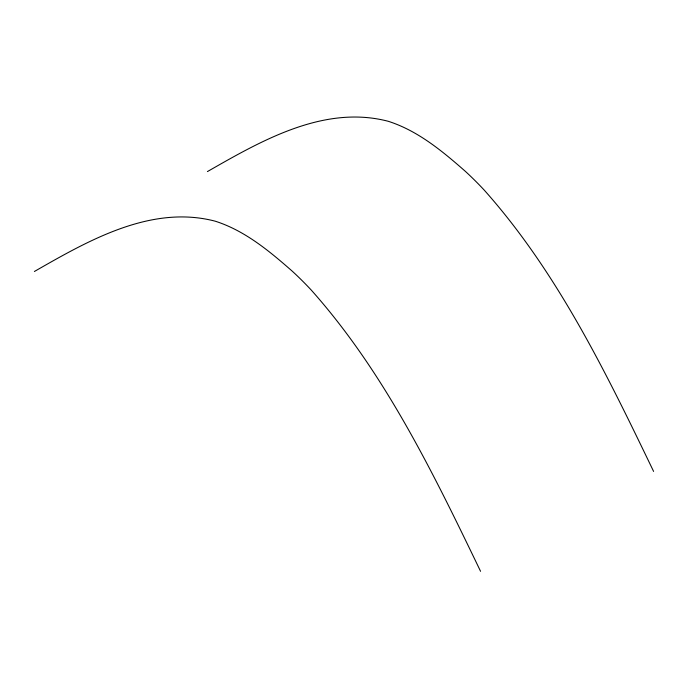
<?xml version="1.0" encoding="UTF-8"?>
<svg xmlns="http://www.w3.org/2000/svg" width="688" height="688" viewBox="0 0 688 688"><rect width="100%" height="100%" fill="white"/><g stroke="black" fill="none" stroke-linecap="round" stroke-linejoin="round"><path stroke-width="1.03" d="M34.4 271.476C88.184 240.671 151.059 204.37 215.267 221.201C244.894 230.669 269.343 251.068 292.357 271.27A244.429 141.117 60 0 1 311.053 289.846C384.446 372.165 433.07 472.768 480.568 571.315M207.432 171.579C261.216 140.773 324.091 104.473 388.299 121.303C417.926 130.772 442.375 151.171 465.389 171.372A244.429 141.117 60 0 1 484.085 189.948C557.478 272.267 606.102 372.87 653.6 471.418"/></g></svg>
